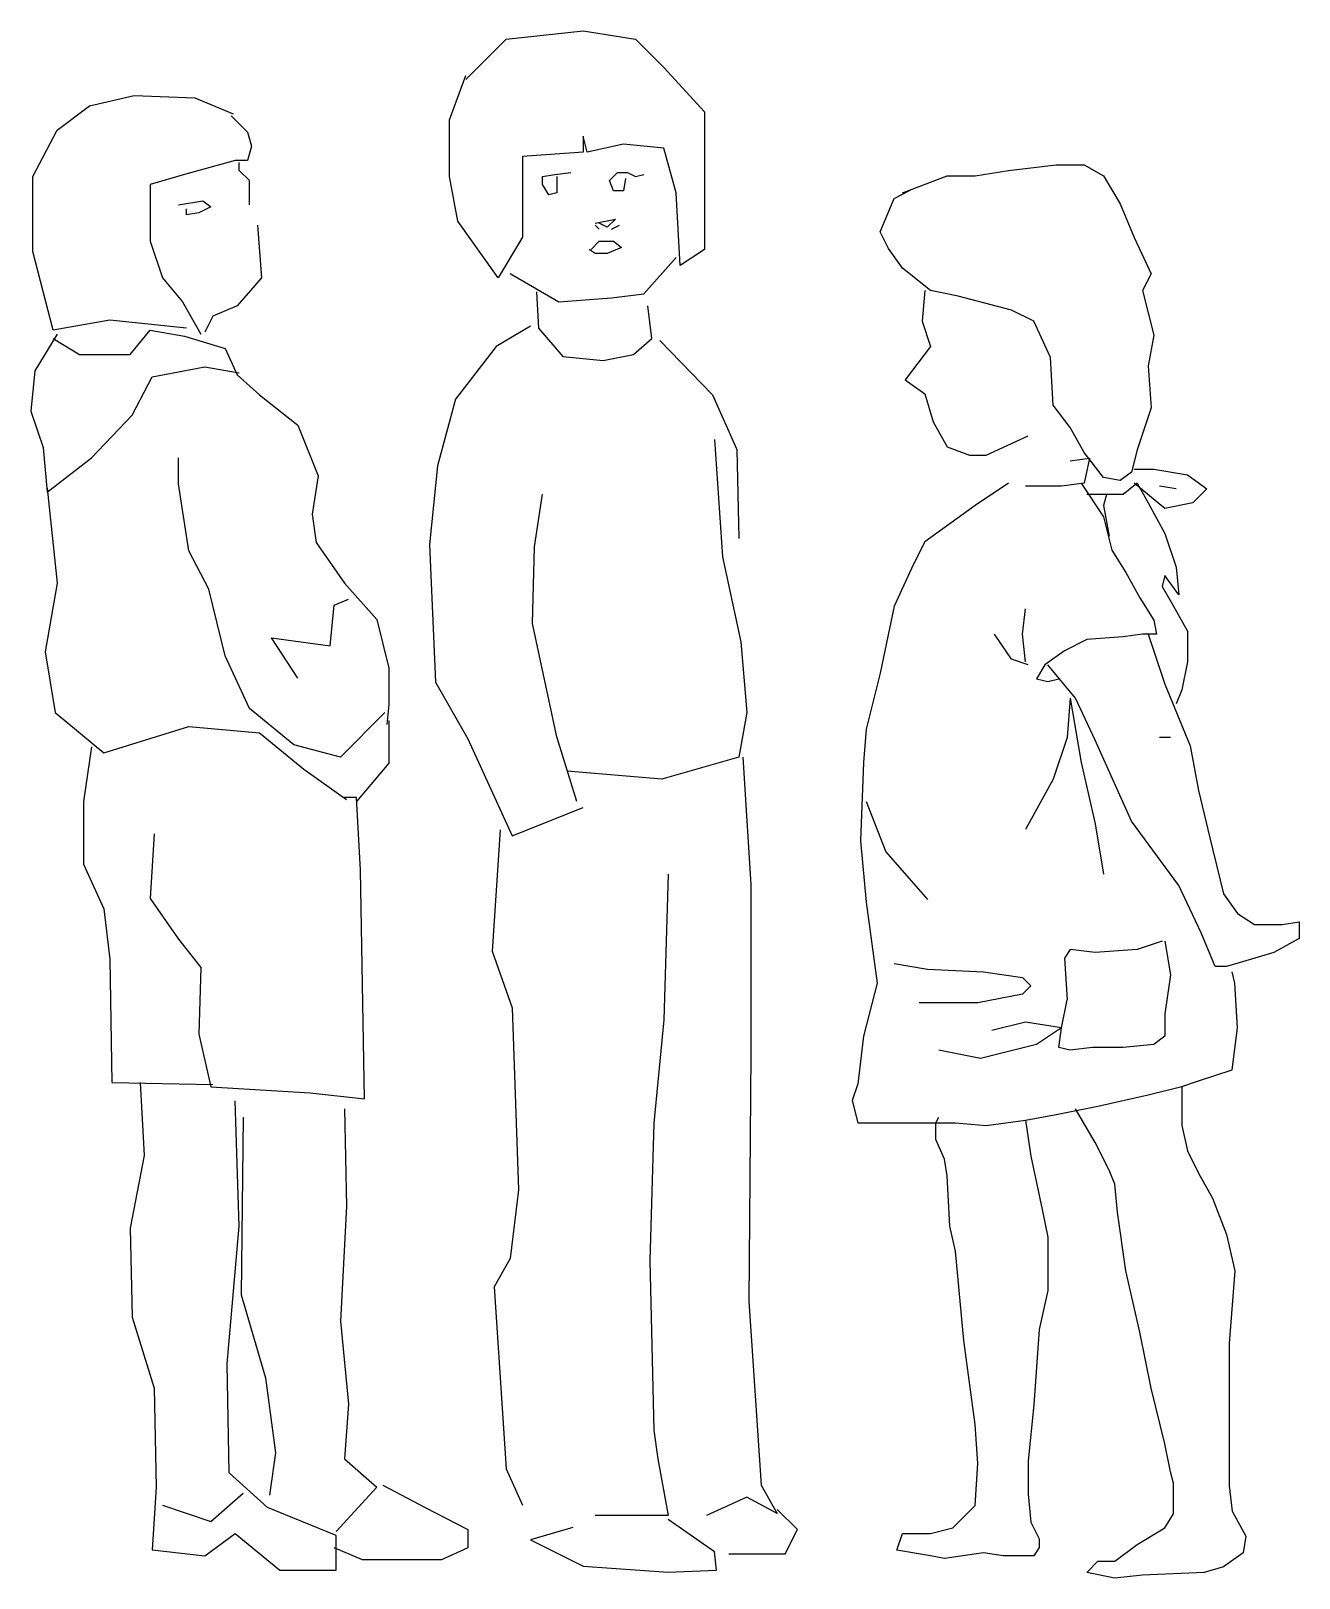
# Model space of a CAD drawing. Header units: millimetres. Extents: x -1530.292 to -1529.502, y 1845.556 to 1846.52.
import ezdxf

# ---------------------------------------------------------------- set-up
doc = ezdxf.new("R2010")
doc.units = ezdxf.units.MM
doc.header["$LTSCALE"] = 10
doc.layers.add('Humanos', color=2, linetype='Continuous')

msp = doc.modelspace()

# ---------------------------------------------------------------- linework, layer by layer
at = {"layer": 'Humanos'}
for p, q in [((-1530.02149, 1846.48983), (-1529.99629, 1846.51503)), ((-1529.99629, 1846.51503), (-1529.94841, 1846.52007)), ((-1529.94841, 1846.52007), (-1529.91565, 1846.51503)), ((-1529.91565, 1846.51503), (-1529.89801, 1846.49739)), ((-1529.89801, 1846.49739), (-1529.87281, 1846.46967)), ((-1530.03157, 1846.46464), (-1530.02149, 1846.49235)), ((-1530.25585, 1846.47345), (-1530.22813, 1846.47975)), ((-1530.22813, 1846.47975), (-1530.19033, 1846.47849)), ((-1530.19033, 1846.47849), (-1530.16639, 1846.46841)), ((-1530.27601, 1846.45833), (-1530.25585, 1846.47345)), ((-1530.16765, 1846.46715), (-1530.15757, 1846.45707)), ((-1529.87281, 1846.46967), (-1529.87281, 1846.4344)), ((-1530.29113, 1846.42935), (-1530.27601, 1846.45833)), ((-1530.15757, 1846.45707), (-1530.15505, 1846.44825)), ((-1530.03157, 1846.42935), (-1530.03157, 1846.46464)), ((-1530.15505, 1846.44825), (-1530.15757, 1846.43943)), ((-1529.94841, 1846.45455), (-1529.94841, 1846.44447)), ((-1529.94589, 1846.44447), (-1529.94841, 1846.45455)), ((-1529.92321, 1846.44951), (-1529.94589, 1846.44447)), ((-1529.89801, 1846.44699), (-1529.92321, 1846.44951)), ((-1529.89045, 1846.41927), (-1529.89801, 1846.44699)), ((-1530.16513, 1846.43943), (-1530.19663, 1846.43061)), ((-1530.15757, 1846.43943), (-1530.16513, 1846.43943)), ((-1530.16261, 1846.43313), (-1530.16261, 1846.43817)), ((-1529.94841, 1846.44447), (-1529.98621, 1846.44195)), ((-1529.98621, 1846.44195), (-1529.98621, 1846.41423)), ((-1529.6833, 1846.43318), (-1529.65372, 1846.43666)), ((-1529.65372, 1846.43666), (-1529.63632, 1846.43666)), ((-1529.63632, 1846.43666), (-1529.62414, 1846.4297)), ((-1530.29113, 1846.38273), (-1530.29113, 1846.42935)), ((-1530.19663, 1846.43061), (-1530.21805, 1846.42431)), ((-1530.15631, 1846.42683), (-1530.16261, 1846.43313)), ((-1530.15631, 1846.41172), (-1530.15631, 1846.42683)), ((-1530.02653, 1846.40164), (-1530.03157, 1846.42935)), ((-1529.97361, 1846.42935), (-1529.96605, 1846.43061)), ((-1529.97361, 1846.42431), (-1529.97361, 1846.42935)), ((-1529.96605, 1846.43061), (-1529.95597, 1846.43187)), ((-1529.96479, 1846.42935), (-1529.96479, 1846.41927)), ((-1529.93203, 1846.42683), (-1529.92699, 1846.43187)), ((-1529.92951, 1846.42053), (-1529.93203, 1846.42683)), ((-1529.92699, 1846.43187), (-1529.92069, 1846.43187)), ((-1529.92195, 1846.42809), (-1529.92321, 1846.42053)), ((-1529.92069, 1846.43187), (-1529.91565, 1846.42935)), ((-1529.91565, 1846.42935), (-1529.91061, 1846.43061)), ((-1529.87281, 1846.4344), (-1529.87281, 1846.38399)), ((-1529.74942, 1846.41926), (-1529.72158, 1846.4297)), ((-1529.72158, 1846.4297), (-1529.70418, 1846.4297)), ((-1529.70418, 1846.4297), (-1529.6833, 1846.43318)), ((-1529.62414, 1846.4297), (-1529.6137, 1846.4123)), ((-1530.21805, 1846.42431), (-1530.21805, 1846.40919)), ((-1529.96983, 1846.41801), (-1529.97361, 1846.42431)), ((-1529.96479, 1846.41927), (-1529.96983, 1846.41801)), ((-1529.92321, 1846.42053), (-1529.92951, 1846.42053)), ((-1529.88793, 1846.37391), (-1529.89045, 1846.41927)), ((-1529.75464, 1846.41578), (-1529.7442, 1846.421)), ((-1530.21805, 1846.40919), (-1530.21805, 1846.38903)), ((-1530.20041, 1846.41172), (-1530.18529, 1846.41423)), ((-1530.19537, 1846.40541), (-1530.19537, 1846.40919)), ((-1530.18025, 1846.41045), (-1530.18781, 1846.40667)), ((-1530.18529, 1846.41423), (-1530.18025, 1846.41045)), ((-1529.98621, 1846.41423), (-1529.98621, 1846.39155)), ((-1529.76334, 1846.3949), (-1529.75464, 1846.41578)), ((-1529.6137, 1846.4123), (-1529.605, 1846.39142)), ((-1530.18781, 1846.40667), (-1530.19537, 1846.40541)), ((-1530.15127, 1846.39911), (-1530.14875, 1846.36635)), ((-1530.00133, 1846.36635), (-1530.02653, 1846.40164)), ((-1529.94085, 1846.40037), (-1529.92825, 1846.40289)), ((-1529.94085, 1846.39911), (-1529.93833, 1846.39659)), ((-1529.93329, 1846.39785), (-1529.93833, 1846.40037)), ((-1529.92825, 1846.40289), (-1529.93329, 1846.39785)), ((-1529.93077, 1846.39659), (-1529.92573, 1846.39911)), ((-1530.21805, 1846.38903), (-1530.21049, 1846.36635)), ((-1529.98621, 1846.39155), (-1530.00133, 1846.36635)), ((-1529.94337, 1846.38399), (-1529.93833, 1846.38903)), ((-1529.93833, 1846.38903), (-1529.92951, 1846.38903)), ((-1529.92951, 1846.38903), (-1529.92447, 1846.38525)), ((-1529.75812, 1846.38446), (-1529.76334, 1846.3949)), ((-1529.605, 1846.39142), (-1529.59456, 1846.3688)), ((-1530.27853, 1846.33359), (-1530.29113, 1846.38273)), ((-1529.94085, 1846.38147), (-1529.94463, 1846.38399)), ((-1529.93329, 1846.38147), (-1529.94085, 1846.38147)), ((-1529.92447, 1846.38525), (-1529.93329, 1846.38147)), ((-1529.91061, 1846.35627), (-1529.89045, 1846.37895)), ((-1529.87281, 1846.38399), (-1529.88793, 1846.37391)), ((-1529.74942, 1846.37228), (-1529.75812, 1846.38446)), ((-1529.99377, 1846.36887), (-1529.96353, 1846.35123)), ((-1529.73202, 1846.35836), (-1529.74942, 1846.37228)), ((-1529.59456, 1846.3688), (-1529.59978, 1846.35836)), ((-1530.21049, 1846.36635), (-1530.19789, 1846.35123)), ((-1530.14875, 1846.36635), (-1530.16387, 1846.34872)), ((-1530.19789, 1846.35123), (-1530.18655, 1846.33107)), ((-1529.97739, 1846.35753), (-1529.97613, 1846.33485)), ((-1529.96353, 1846.35123), (-1529.93077, 1846.35375)), ((-1529.93077, 1846.35375), (-1529.91061, 1846.35627)), ((-1529.7355, 1846.35836), (-1529.73724, 1846.33922)), ((-1529.71462, 1846.35488), (-1529.73202, 1846.35836)), ((-1529.68156, 1846.34618), (-1529.71462, 1846.35488)), ((-1529.59978, 1846.35836), (-1529.5963, 1846.34444)), ((-1530.24325, 1846.33989), (-1530.27853, 1846.33359)), ((-1530.19537, 1846.33485), (-1530.24325, 1846.33989)), ((-1530.17899, 1846.34241), (-1530.18403, 1846.33233)), ((-1530.16387, 1846.34872), (-1530.17899, 1846.34241)), ((-1529.90557, 1846.32856), (-1529.90809, 1846.34872)), ((-1529.66764, 1846.33922), (-1529.68156, 1846.34618)), ((-1529.5963, 1846.34444), (-1529.59282, 1846.33052)), ((-1530.27601, 1846.33107), (-1530.28987, 1846.30839)), ((-1530.23065, 1846.31847), (-1530.21805, 1846.33359)), ((-1530.21805, 1846.33359), (-1530.19663, 1846.32982)), ((-1529.98117, 1846.33611), (-1530.00259, 1846.32351)), ((-1529.97613, 1846.33485), (-1529.96101, 1846.31721)), ((-1529.73724, 1846.33922), (-1529.73202, 1846.32356)), ((-1529.6572, 1846.3166), (-1529.66764, 1846.33922)), ((-1529.59282, 1846.33052), (-1529.5963, 1846.31138)), ((-1530.27853, 1846.32856), (-1530.26215, 1846.31847)), ((-1530.19663, 1846.32982), (-1530.17143, 1846.32225)), ((-1530.17143, 1846.32225), (-1530.16387, 1846.30587)), ((-1530.00259, 1846.32351), (-1530.02779, 1846.29075)), ((-1529.91691, 1846.31847), (-1529.90557, 1846.32856)), ((-1529.90053, 1846.3273), (-1529.86777, 1846.29327)), ((-1529.73202, 1846.32356), (-1529.74768, 1846.30268)), ((-1530.26215, 1846.31847), (-1530.23065, 1846.31847)), ((-1530.21679, 1846.30461), (-1530.18403, 1846.31091)), ((-1530.18403, 1846.31091), (-1530.16261, 1846.30714)), ((-1529.96101, 1846.31721), (-1529.93581, 1846.31469)), ((-1529.93581, 1846.31469), (-1529.91691, 1846.31847)), ((-1529.65546, 1846.28702), (-1529.6572, 1846.3166)), ((-1529.5963, 1846.31138), (-1529.59456, 1846.28528)), ((-1530.28987, 1846.30839), (-1530.29239, 1846.28319)), ((-1530.22939, 1846.28067), (-1530.21679, 1846.30461)), ((-1530.16387, 1846.30587), (-1530.15001, 1846.29327)), ((-1529.74768, 1846.30268), (-1529.7355, 1846.29398)), ((-1530.15001, 1846.29327), (-1530.12607, 1846.27437)), ((-1529.86777, 1846.29327), (-1529.85265, 1846.25925)), ((-1529.7355, 1846.29398), (-1529.73028, 1846.27658)), ((-1530.29239, 1846.28319), (-1530.28483, 1846.26051)), ((-1530.02779, 1846.29075), (-1530.03913, 1846.24917)), ((-1529.64502, 1846.2731), (-1529.65546, 1846.28702)), ((-1529.59456, 1846.28528), (-1529.60326, 1846.25918)), ((-1530.25459, 1846.25422), (-1530.22939, 1846.28067)), ((-1530.12607, 1846.27437), (-1530.11347, 1846.24287)), ((-1529.73028, 1846.27658), (-1529.72158, 1846.26092)), ((-1529.63632, 1846.25744), (-1529.64502, 1846.2731)), ((-1529.86651, 1846.26556), (-1529.86147, 1846.19247)), ((-1529.69722, 1846.2557), (-1529.67112, 1846.26788)), ((-1530.28483, 1846.26051), (-1530.28231, 1846.2328)), ((-1530.28231, 1846.2328), (-1530.25459, 1846.25422)), ((-1530.20041, 1846.23783), (-1530.20041, 1846.25422)), ((-1529.85265, 1846.25925), (-1529.85139, 1846.20381)), ((-1529.72158, 1846.26092), (-1529.70766, 1846.2557)), ((-1529.70766, 1846.2557), (-1529.69722, 1846.2557)), ((-1529.64502, 1846.25222), (-1529.63284, 1846.25396)), ((-1529.62414, 1846.24178), (-1529.63632, 1846.25744)), ((-1529.63284, 1846.25396), (-1529.63632, 1846.2383)), ((-1529.60326, 1846.25918), (-1529.60674, 1846.24526)), ((-1530.03913, 1846.24917), (-1530.04417, 1846.20003)), ((-1529.60674, 1846.24526), (-1529.6137, 1846.24004)), ((-1529.605, 1846.247), (-1529.59282, 1846.247)), ((-1529.59282, 1846.247), (-1529.57194, 1846.24352)), ((-1529.57194, 1846.24352), (-1529.55976, 1846.23482)), ((-1530.28231, 1846.23532), (-1530.27601, 1846.17609)), ((-1530.19411, 1846.19625), (-1530.20041, 1846.23783)), ((-1530.11347, 1846.24287), (-1530.11725, 1846.21893)), ((-1529.6833, 1846.2383), (-1529.70418, 1846.22438)), ((-1529.65024, 1846.23656), (-1529.67286, 1846.23656)), ((-1529.63632, 1846.2383), (-1529.65024, 1846.23656)), ((-1529.63806, 1846.2383), (-1529.62414, 1846.21742)), ((-1529.6137, 1846.24004), (-1529.62414, 1846.24178)), ((-1529.60326, 1846.2383), (-1529.61196, 1846.23134)), ((-1529.58586, 1846.22264), (-1529.605, 1846.2383)), ((-1529.60326, 1846.2383), (-1529.5963, 1846.22612)), ((-1529.5789, 1846.23482), (-1529.58934, 1846.23656)), ((-1529.55976, 1846.23482), (-1529.56846, 1846.22612)), ((-1529.97865, 1846.19877), (-1529.97361, 1846.23153)), ((-1529.70418, 1846.22438), (-1529.7355, 1846.20176)), ((-1529.6224, 1846.23134), (-1529.63458, 1846.23134)), ((-1529.6224, 1846.23134), (-1529.62414, 1846.22438)), ((-1529.62414, 1846.22438), (-1529.62066, 1846.20524)), ((-1529.61196, 1846.23134), (-1529.6224, 1846.23134)), ((-1529.5963, 1846.22612), (-1529.58586, 1846.20698)), ((-1529.56846, 1846.22612), (-1529.58586, 1846.22264)), ((-1530.11725, 1846.21893), (-1530.11473, 1846.2013)), ((-1529.62414, 1846.21742), (-1529.61892, 1846.19654)), ((-1529.58586, 1846.20698), (-1529.5789, 1846.1861)), ((-1530.18151, 1846.17232), (-1530.19411, 1846.19625)), ((-1530.11473, 1846.2013), (-1530.09709, 1846.17609)), ((-1530.04417, 1846.20003), (-1530.04039, 1846.11435)), ((-1529.97991, 1846.15089), (-1529.97865, 1846.19877)), ((-1529.7355, 1846.20176), (-1529.74246, 1846.18784)), ((-1529.61892, 1846.19654), (-1529.61022, 1846.18262)), ((-1529.86147, 1846.19247), (-1529.85013, 1846.13955)), ((-1529.74246, 1846.18784), (-1529.75464, 1846.16174)), ((-1529.5789, 1846.1861), (-1529.57716, 1846.1687)), ((-1530.27601, 1846.17609), (-1530.28357, 1846.13325)), ((-1530.09709, 1846.17609), (-1530.07693, 1846.15341)), ((-1529.61022, 1846.18262), (-1529.60152, 1846.16696)), ((-1529.58586, 1846.18088), (-1529.5876, 1846.17392)), ((-1529.57716, 1846.1687), (-1529.58586, 1846.18088)), ((-1530.17143, 1846.13073), (-1530.18151, 1846.17232)), ((-1529.60152, 1846.16696), (-1529.59282, 1846.15304)), ((-1529.5876, 1846.17392), (-1529.58064, 1846.16174)), ((-1530.10591, 1846.13703), (-1530.10339, 1846.16223)), ((-1530.10339, 1846.16223), (-1530.09457, 1846.16601)), ((-1529.75464, 1846.16174), (-1529.76334, 1846.11998)), ((-1529.6746, 1846.14434), (-1529.67286, 1846.16)), ((-1529.58064, 1846.16174), (-1529.57194, 1846.14608)), ((-1530.07693, 1846.15341), (-1530.06937, 1846.12317)), ((-1529.96479, 1846.08033), (-1529.97991, 1846.15089)), ((-1529.59282, 1846.15304), (-1529.59108, 1846.14434)), ((-1530.14245, 1846.14207), (-1530.10591, 1846.13703)), ((-1530.12607, 1846.11687), (-1530.14245, 1846.14207)), ((-1529.85013, 1846.13955), (-1529.84635, 1846.09545)), ((-1529.68156, 1846.12868), (-1529.692, 1846.14434)), ((-1529.67286, 1846.12694), (-1529.6746, 1846.14434)), ((-1529.63458, 1846.14086), (-1529.6485, 1846.1339)), ((-1529.61196, 1846.1426), (-1529.63458, 1846.14086)), ((-1529.59978, 1846.14434), (-1529.61196, 1846.1426)), ((-1529.59108, 1846.14434), (-1529.59978, 1846.14434)), ((-1529.5963, 1846.14434), (-1529.58586, 1846.11302)), ((-1529.57194, 1846.14608), (-1529.57194, 1846.12694)), ((-1530.28357, 1846.13325), (-1530.27727, 1846.09545)), ((-1530.15631, 1846.09797), (-1530.17143, 1846.13073)), ((-1529.67112, 1846.1252), (-1529.68156, 1846.12868)), ((-1529.6485, 1846.1339), (-1529.66068, 1846.1252)), ((-1530.06937, 1846.12317), (-1530.06937, 1846.10049)), ((-1529.76334, 1846.11998), (-1529.77204, 1846.08518)), ((-1529.66068, 1846.1252), (-1529.6659, 1846.1165)), ((-1529.64154, 1846.10432), (-1529.65894, 1846.1252)), ((-1529.57194, 1846.12694), (-1529.57542, 1846.10954)), ((-1530.04039, 1846.11435), (-1530.02023, 1846.07907)), ((-1529.6659, 1846.1165), (-1529.65894, 1846.11476)), ((-1529.65894, 1846.11476), (-1529.65198, 1846.1165)), ((-1529.58586, 1846.11302), (-1529.5702, 1846.07474)), ((-1529.57542, 1846.10954), (-1529.5789, 1846.10084)), ((-1530.06937, 1846.10049), (-1530.07063, 1846.08789)), ((-1529.64502, 1846.10432), (-1529.64676, 1846.07996)), ((-1529.64502, 1846.10432), (-1529.63806, 1846.0643)), ((-1529.62936, 1846.07822), (-1529.64154, 1846.10432)), ((-1530.27727, 1846.09545), (-1530.24703, 1846.07025)), ((-1530.12859, 1846.0753), (-1530.15631, 1846.09797)), ((-1530.07189, 1846.09545), (-1530.09961, 1846.06773)), ((-1530.06937, 1846.09041), (-1530.06937, 1846.06395)), ((-1529.84635, 1846.09545), (-1529.85139, 1846.06773)), ((-1530.24703, 1846.07025), (-1530.19411, 1846.08664)), ((-1530.19411, 1846.08664), (-1530.15001, 1846.08285)), ((-1530.15001, 1846.08285), (-1530.12229, 1846.06017)), ((-1529.95219, 1846.04001), (-1529.96479, 1846.08033)), ((-1529.77204, 1846.08518), (-1529.77378, 1846.0643)), ((-1529.64676, 1846.07996), (-1529.65546, 1846.05386)), ((-1529.58238, 1846.07996), (-1529.58934, 1846.07996)), ((-1530.25459, 1846.07403), (-1530.25963, 1846.04001)), ((-1530.09961, 1846.06773), (-1530.12859, 1846.0753)), ((-1530.02023, 1846.07907), (-1529.99251, 1846.01859)), ((-1529.60674, 1846.02776), (-1529.62936, 1846.07822)), ((-1529.5702, 1846.07474), (-1529.56498, 1846.0469)), ((-1530.12229, 1846.06017), (-1530.09583, 1846.04127)), ((-1530.06937, 1846.06395), (-1530.08953, 1846.04001)), ((-1529.85139, 1846.06773), (-1529.89927, 1846.05387)), ((-1529.84887, 1846.06773), (-1529.84383, 1845.98835)), ((-1529.77378, 1846.0643), (-1529.77552, 1846.01558)), ((-1529.63806, 1846.0643), (-1529.62936, 1846.02602)), ((-1529.89927, 1846.05387), (-1529.95849, 1846.05891)), ((-1529.65546, 1846.05386), (-1529.67286, 1846.02254)), ((-1530.08953, 1846.04253), (-1530.09709, 1846.04253)), ((-1530.08701, 1845.99717), (-1530.08953, 1846.04253)), ((-1529.56498, 1846.0469), (-1529.55802, 1846.01732)), ((-1530.25963, 1846.04001), (-1530.25963, 1846.00095)), ((-1529.99251, 1846.01859), (-1529.94841, 1846.03623)), ((-1529.77204, 1846.03994), (-1529.75986, 1846.00862)), ((-1530.00007, 1846.02237), (-1530.00511, 1845.94677)), ((-1529.62936, 1846.02602), (-1529.62414, 1845.9947)), ((-1529.57716, 1845.98774), (-1529.60674, 1846.02776)), ((-1530.21553, 1846.01985), (-1530.21805, 1845.97953)), ((-1529.77552, 1846.01558), (-1529.77204, 1845.9773)), ((-1529.55802, 1846.01732), (-1529.54932, 1845.98252)), ((-1529.75986, 1846.00862), (-1529.73376, 1845.97904)), ((-1530.25963, 1846.00095), (-1530.24703, 1845.97323)), ((-1530.08449, 1845.8548), (-1530.08701, 1845.99717)), ((-1529.89549, 1845.99465), (-1529.89801, 1845.90393)), ((-1529.84383, 1845.98835), (-1529.84383, 1845.88251)), ((-1529.56324, 1845.95816), (-1529.57716, 1845.98774)), ((-1530.21805, 1845.97953), (-1530.20041, 1845.95433)), ((-1529.77204, 1845.9773), (-1529.76508, 1845.92684)), ((-1529.54932, 1845.98252), (-1529.54062, 1845.97034)), ((-1530.24703, 1845.97323), (-1530.24325, 1845.94173)), ((-1529.54062, 1845.97034), (-1529.53018, 1845.96338)), ((-1529.51278, 1845.96338), (-1529.50234, 1845.96512)), ((-1529.50234, 1845.96512), (-1529.50234, 1845.95468)), ((-1530.20041, 1845.95433), (-1530.18655, 1845.93669)), ((-1529.55454, 1845.93728), (-1529.56324, 1845.95816)), ((-1529.53018, 1845.96338), (-1529.51278, 1845.96338)), ((-1529.50234, 1845.95468), (-1529.518, 1845.94598)), ((-1530.00511, 1845.94677), (-1529.99251, 1845.91149)), ((-1529.64502, 1845.94772), (-1529.6485, 1845.9425)), ((-1529.62936, 1845.94598), (-1529.64502, 1845.94772)), ((-1529.60326, 1845.94772), (-1529.62936, 1845.94598)), ((-1529.5876, 1845.95294), (-1529.60326, 1845.94772)), ((-1529.58586, 1845.95294), (-1529.58238, 1845.93206)), ((-1529.518, 1845.94598), (-1529.5354, 1845.94076)), ((-1530.24325, 1845.94173), (-1530.24199, 1845.86487)), ((-1530.18655, 1845.93669), (-1530.18781, 1845.89511)), ((-1529.75464, 1845.93902), (-1529.73376, 1845.93554)), ((-1529.73376, 1845.93554), (-1529.69896, 1845.9338)), ((-1529.6485, 1845.9425), (-1529.64676, 1845.9164)), ((-1529.54758, 1845.93728), (-1529.55454, 1845.93728)), ((-1529.5354, 1845.94076), (-1529.54758, 1845.93728)), ((-1529.76508, 1845.92684), (-1529.77378, 1845.89378)), ((-1529.69896, 1845.9338), (-1529.6746, 1845.93032)), ((-1529.6746, 1845.93032), (-1529.66938, 1845.9251)), ((-1529.66938, 1845.9251), (-1529.6746, 1845.91988)), ((-1529.58238, 1845.93206), (-1529.58586, 1845.9077)), ((-1529.54236, 1845.92684), (-1529.5441, 1845.9338)), ((-1529.54062, 1845.899), (-1529.54236, 1845.92684)), ((-1529.6746, 1845.91988), (-1529.70244, 1845.91466)), ((-1529.65024, 1845.899), (-1529.64676, 1845.9164)), ((-1529.99251, 1845.91149), (-1529.98873, 1845.79809)), ((-1529.70244, 1845.91466), (-1529.73898, 1845.91466)), ((-1529.58586, 1845.9077), (-1529.58586, 1845.89378)), ((-1529.89801, 1845.90393), (-1529.90431, 1845.83967)), ((-1529.67286, 1845.90248), (-1529.69374, 1845.89726)), ((-1529.65024, 1845.899), (-1529.67286, 1845.90248)), ((-1529.65024, 1845.899), (-1529.6659, 1845.88856)), ((-1529.65198, 1845.88682), (-1529.65024, 1845.899)), ((-1529.5441, 1845.8729), (-1529.54062, 1845.899)), ((-1530.18781, 1845.89511), (-1530.18025, 1845.86235)), ((-1529.77378, 1845.89378), (-1529.77726, 1845.8642)), ((-1529.6659, 1845.88856), (-1529.7007, 1845.87986)), ((-1529.64502, 1845.88508), (-1529.65198, 1845.88682)), ((-1529.6311, 1845.88682), (-1529.64502, 1845.88508)), ((-1529.61196, 1845.88682), (-1529.6311, 1845.88682)), ((-1529.59282, 1845.88856), (-1529.61196, 1845.88682)), ((-1529.58586, 1845.89378), (-1529.59282, 1845.88856)), ((-1529.84383, 1845.88251), (-1529.84509, 1845.7288)), ((-1529.7007, 1845.87986), (-1529.7268, 1845.88508)), ((-1529.56498, 1845.86594), (-1529.5441, 1845.8729)), ((-1530.24199, 1845.86487), (-1530.17899, 1845.86361)), ((-1530.22435, 1845.86487), (-1530.22183, 1845.81951)), ((-1530.18025, 1845.86235), (-1530.11851, 1845.85857)), ((-1530.11851, 1845.85857), (-1530.08449, 1845.8548)), ((-1529.77726, 1845.8642), (-1529.78074, 1845.85376)), ((-1529.5963, 1845.85724), (-1529.57542, 1845.86246)), ((-1529.57542, 1845.86246), (-1529.56498, 1845.86594)), ((-1529.57542, 1845.86246), (-1529.57542, 1845.8381)), ((-1530.16261, 1845.77541), (-1530.16513, 1845.85353)), ((-1530.09709, 1845.84849), (-1530.09583, 1845.78801)), ((-1529.78074, 1845.85376), (-1529.77726, 1845.83984)), ((-1529.65372, 1845.84506), (-1529.62762, 1845.85028)), ((-1529.62936, 1845.82766), (-1529.64154, 1845.84854)), ((-1529.62762, 1845.85028), (-1529.5963, 1845.85724)), ((-1530.16009, 1845.84345), (-1530.16135, 1845.73257)), ((-1529.90431, 1845.83967), (-1529.90683, 1845.75399)), ((-1529.77726, 1845.83984), (-1529.7529, 1845.83984)), ((-1529.7529, 1845.83984), (-1529.71636, 1845.83984)), ((-1529.72854, 1845.83984), (-1529.7268, 1845.84332)), ((-1529.72854, 1845.8294), (-1529.72854, 1845.83984)), ((-1529.71636, 1845.83984), (-1529.69722, 1845.8381)), ((-1529.69722, 1845.8381), (-1529.67286, 1845.84158)), ((-1529.67286, 1845.84158), (-1529.65372, 1845.84506)), ((-1529.67286, 1845.84158), (-1529.66938, 1845.81896)), ((-1529.72332, 1845.81722), (-1529.72854, 1845.8294)), ((-1529.57542, 1845.8381), (-1529.57194, 1845.82244)), ((-1530.22183, 1845.81951), (-1530.23065, 1845.77415)), ((-1529.62066, 1845.81026), (-1529.62936, 1845.82766)), ((-1529.57194, 1845.82244), (-1529.56498, 1845.80852)), ((-1529.72158, 1845.80678), (-1529.72332, 1845.81722)), ((-1529.66938, 1845.81896), (-1529.66242, 1845.7859)), ((-1529.61718, 1845.80156), (-1529.62066, 1845.81026)), ((-1529.71984, 1845.77546), (-1529.72158, 1845.80678)), ((-1529.61544, 1845.78416), (-1529.61718, 1845.80156)), ((-1529.56498, 1845.80852), (-1529.55628, 1845.79286)), ((-1529.98873, 1845.79809), (-1529.99377, 1845.75525)), ((-1529.55628, 1845.79286), (-1529.54758, 1845.77024)), ((-1530.09583, 1845.78801), (-1530.09961, 1845.71619)), ((-1529.66242, 1845.7859), (-1529.65894, 1845.7685)), ((-1529.61022, 1845.74762), (-1529.61544, 1845.78416)), ((-1530.23065, 1845.77415), (-1530.22939, 1845.71872)), ((-1530.17017, 1845.68973), (-1530.16261, 1845.77541)), ((-1529.71636, 1845.7598), (-1529.71984, 1845.77546)), ((-1529.65894, 1845.7685), (-1529.65894, 1845.73544)), ((-1529.54758, 1845.77024), (-1529.54236, 1845.74762)), ((-1529.99377, 1845.75525), (-1530.00385, 1845.73761)), ((-1529.90683, 1845.75399), (-1529.90431, 1845.64815)), ((-1529.71114, 1845.70412), (-1529.71636, 1845.7598)), ((-1529.60152, 1845.70934), (-1529.61022, 1845.74762)), ((-1529.54236, 1845.74762), (-1529.54584, 1845.70238)), ((-1530.16135, 1845.73257), (-1530.14623, 1845.68091)), ((-1530.00385, 1845.73761), (-1529.99629, 1845.62422)), ((-1529.65894, 1845.73544), (-1529.66416, 1845.71108)), ((-1529.84509, 1845.7288), (-1529.83753, 1845.61414)), ((-1530.22939, 1845.71872), (-1530.21553, 1845.67461)), ((-1530.09961, 1845.71619), (-1530.09457, 1845.66453)), ((-1529.70418, 1845.65192), (-1529.71114, 1845.70412)), ((-1529.66416, 1845.71108), (-1529.66764, 1845.6641)), ((-1529.59456, 1845.67454), (-1529.60152, 1845.70934)), ((-1529.54584, 1845.70238), (-1529.54584, 1845.66758)), ((-1530.16891, 1845.62169), (-1530.17017, 1845.68973)), ((-1530.21553, 1845.67461), (-1530.21427, 1845.61287)), ((-1530.14623, 1845.68091), (-1530.13993, 1845.6343)), ((-1529.58586, 1845.63974), (-1529.59456, 1845.67454)), ((-1529.54584, 1845.66758), (-1529.54584, 1845.61364)), ((-1530.09457, 1845.66453), (-1530.09709, 1845.63051)), ((-1529.66764, 1845.6641), (-1529.67112, 1845.6293)), ((-1529.90431, 1845.64815), (-1529.90179, 1845.63051)), ((-1529.70244, 1845.62756), (-1529.70418, 1845.65192)), ((-1529.58238, 1845.62234), (-1529.58586, 1845.63974)), ((-1530.13993, 1845.6343), (-1530.14371, 1845.60783)), ((-1530.09709, 1845.63051), (-1530.07693, 1845.61287)), ((-1529.90179, 1845.63051), (-1529.89549, 1845.59523)), ((-1529.70418, 1845.60146), (-1529.70244, 1845.62756)), ((-1529.67112, 1845.6293), (-1529.67112, 1845.60842)), ((-1530.14497, 1845.60027), (-1530.16891, 1845.62169)), ((-1529.99629, 1845.62422), (-1529.98621, 1845.60153)), ((-1529.58064, 1845.61538), (-1529.58238, 1845.62234)), ((-1530.21427, 1845.61287), (-1530.21679, 1845.57381)), ((-1530.18025, 1845.59145), (-1530.16009, 1845.60909)), ((-1530.07693, 1845.61287), (-1530.10213, 1845.58515)), ((-1530.07315, 1845.61414), (-1530.04669, 1845.60027)), ((-1529.83753, 1845.61414), (-1529.82745, 1845.59649)), ((-1529.67112, 1845.60842), (-1529.66938, 1845.59102)), ((-1529.58064, 1845.59624), (-1529.58064, 1845.61538)), ((-1529.54584, 1845.61364), (-1529.5441, 1845.59798)), ((-1530.21049, 1845.60153), (-1530.18025, 1845.59145)), ((-1530.10213, 1845.58264), (-1530.14497, 1845.60027)), ((-1530.04669, 1845.60027), (-1530.02023, 1845.58641)), ((-1529.84635, 1845.60657), (-1529.87155, 1845.59523)), ((-1529.82745, 1845.59649), (-1529.84635, 1845.60657)), ((-1529.81485, 1845.58641), (-1529.82745, 1845.59901)), ((-1529.7181, 1845.58754), (-1529.70418, 1845.60146)), ((-1529.5441, 1845.59798), (-1529.5354, 1845.58232)), ((-1529.89549, 1845.59523), (-1529.94085, 1845.59523)), ((-1529.86651, 1845.57256), (-1529.89549, 1845.59271)), ((-1529.66938, 1845.59102), (-1529.66416, 1845.58058)), ((-1529.58586, 1845.58754), (-1529.58064, 1845.59624)), ((-1530.18403, 1845.57003), (-1530.16513, 1845.58389)), ((-1530.16513, 1845.58389), (-1530.13741, 1845.56122)), ((-1530.10213, 1845.56122), (-1530.10213, 1845.58264)), ((-1530.02023, 1845.58641), (-1530.02023, 1845.57507)), ((-1529.95471, 1845.58767), (-1529.98117, 1845.58011)), ((-1529.98117, 1845.58011), (-1529.94841, 1845.56373)), ((-1529.82241, 1845.5713), (-1529.81485, 1845.58641)), ((-1529.7529, 1845.57362), (-1529.74942, 1845.58406)), ((-1529.74942, 1845.58406), (-1529.74246, 1845.58406)), ((-1529.74246, 1845.58406), (-1529.73202, 1845.58406)), ((-1529.73202, 1845.58406), (-1529.7181, 1845.58754)), ((-1529.66416, 1845.58058), (-1529.66416, 1845.57536)), ((-1529.60326, 1845.5771), (-1529.58586, 1845.58754)), ((-1529.5354, 1845.58232), (-1529.53714, 1845.57188)), ((-1530.21679, 1845.57381), (-1530.18403, 1845.57003)), ((-1530.08575, 1845.56751), (-1530.10339, 1845.57507)), ((-1530.02023, 1845.57507), (-1530.03661, 1845.56751)), ((-1529.86525, 1845.56122), (-1529.86651, 1845.57256)), ((-1529.85769, 1845.5713), (-1529.82241, 1845.5713)), ((-1529.73202, 1845.57014), (-1529.7529, 1845.57362)), ((-1529.72332, 1845.5684), (-1529.73202, 1845.57014)), ((-1529.69896, 1845.57188), (-1529.72332, 1845.5684)), ((-1529.68678, 1845.57014), (-1529.69896, 1845.57188)), ((-1529.66764, 1845.57014), (-1529.68678, 1845.57014)), ((-1529.66416, 1845.57536), (-1529.66764, 1845.57014)), ((-1529.61718, 1845.56666), (-1529.60326, 1845.5771)), ((-1529.53714, 1845.57188), (-1529.54932, 1845.56318)), ((-1530.13741, 1845.56122), (-1530.10213, 1845.56122)), ((-1530.03661, 1845.56751), (-1530.08575, 1845.56751)), ((-1529.94841, 1845.56373), (-1529.89549, 1845.55995)), ((-1529.89549, 1845.55995), (-1529.86525, 1845.56122)), ((-1529.63458, 1845.5597), (-1529.62762, 1845.56666)), ((-1529.61718, 1845.55622), (-1529.63458, 1845.5597)), ((-1529.62762, 1845.56666), (-1529.61718, 1845.56666)), ((-1529.5615, 1845.5597), (-1529.59978, 1845.55796)), ((-1529.54932, 1845.56318), (-1529.5615, 1845.5597)), ((-1529.59978, 1845.55796), (-1529.61718, 1845.55622))]:
    msp.add_line(p, q, dxfattribs=at)

doc.saveas('drawing.dxf')
